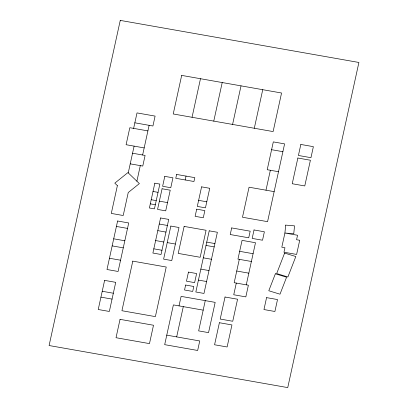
<?xml version="1.0" encoding="UTF-8"?>
<svg xmlns="http://www.w3.org/2000/svg" width="408" height="408" viewBox="0 0 408 408"><rect width="100%" height="100%" fill="white"/><g stroke="black" fill="none" stroke-linecap="round" stroke-linejoin="round"><path stroke-width="0.61" d="M133.625 128.382L137.011 112.909L155.096 116.096L152.929 125.996L134.844 122.808M128.245 172.89L134.105 146.13M136.889 181.203L140.301 165.623M142.627 154.999L149.119 125.327M192.051 117.285L200.491 78.713M185.176 179.959L186.023 176.098M213.766 121.115L222.212 82.543M179.025 305.888L181.106 296.371L215.169 302.374L208.549 332.632L198.645 330.883L205.265 300.63M176.674 336.891L183.294 306.637M232.585 124.43L241.026 85.858M254.301 128.26L262.742 89.689M239.297 259.35L234.182 282.708L248.385 285.212L245.83 296.886L233.743 294.76L236.298 283.081M265.99 190.194L270.351 170.269M246.274 284.84L255.49 242.734L242.056 240.363L237.951 259.116L251.384 261.482M271.6 149.695L282.887 151.689M147.9 130.897L129.815 127.709L126.097 144.718L144.182 147.905M278.506 171.707L267.215 169.718L273.309 141.892L284.595 143.881L267.572 221.661L242.485 217.24L249.059 187.211L274.145 191.632M132.549 153.219L145.095 155.433L142.769 166.056L130.223 163.848M153.02 191.459L158.039 192.341M198.63 200.354L206.779 201.792M151.215 199.721L156.228 200.609M159.365 201.159L167.52 202.597M150.307 203.852L155.326 204.739M159.248 224.028L167.402 225.466M157.799 230.637L165.954 232.076M206.749 242.128L214.899 243.566M116.413 226.45L127.52 228.409M206.025 245.432L214.174 246.871M239.654 251.328L253.088 253.7M155.626 240.557L163.781 241.995M167.234 242.602L175.384 244.04M113.704 238.813L124.817 240.771M153.821 248.824L161.976 250.262M203.311 257.831L211.461 259.269M112.154 245.891L123.267 247.85M236.737 271.029L248.829 273.161M200.838 269.127L208.993 270.565M109.451 258.249L120.564 260.212M198.436 280.092L206.591 281.53M102.224 291.271L113.337 293.23M203.184 310.141L173.39 304.893L164.684 344.658L197.661 350.472L199.742 340.96L166.765 335.147M100.939 297.141L112.052 299.1M285.697 225.114L284.911 233.029L281.811 247.197L284.947 247.753L283.973 252.21L296.611 254.439L299.712 240.271L296.57 239.715L297.549 235.258L284.911 233.029L293.755 233.769L294.54 225.859L285.697 225.114M120.258 20.4L49.098 345.535L287.742 387.6L358.902 62.465L120.258 20.4M117.382 185.62L111.297 213.42L123.211 215.521L128.245 192.525L139.368 183.585L127.928 172.589L114.806 183.141L117.382 185.62M104.606 280.383L98.231 309.504L109.344 311.462L115.719 282.341L104.606 280.383M117.601 221.003L106.988 269.51L118.101 271.468L128.714 222.962L117.601 221.003M120.044 319.347L116.025 337.712L149.476 343.613L153.495 325.242L120.044 319.347M132.784 261.135L121.931 310.728L155.382 316.623L166.234 267.036L132.784 261.135M154.831 183.192L149.404 207.988L154.423 208.871L159.849 184.074L154.831 183.192M181.677 75.398L173.237 113.97L273.12 131.575L281.561 93.004L181.677 75.398M162.078 188.761L157.559 209.421L165.709 210.859L170.233 190.199L162.078 188.761M164.791 176.363L162.624 186.283L170.779 187.721L172.946 177.801L164.791 176.363M160.574 217.969L152.893 253.047L161.048 254.485L168.728 219.402L160.574 217.969M176.613 174.44L175.772 178.301L193.958 181.504L194.805 177.648L176.613 174.44M170.85 226.073L163.613 259.131L171.768 260.569L179.005 227.511L170.85 226.073M184.13 226.409L178.22 253.409L200.175 257.28L206.081 230.28L184.13 226.409M196.697 209.171L195.131 216.332L203.286 217.77L204.852 210.61L196.697 209.171M201.583 186.854L197.299 206.417L205.454 207.851L209.738 188.292L201.583 186.854M185.63 285.044L184.544 290.001L192.698 291.44L193.78 286.482L185.63 285.044M188.46 272.095L186.471 281.189L194.626 282.627L196.615 273.533L188.46 272.095M209.217 230.831L195.835 291.995L203.985 293.434L217.372 232.269L209.217 230.831M231.678 227.924L230.229 234.539L248.732 237.798L250.181 231.188L231.678 227.924M219.397 322.723L214.572 344.765L227.118 346.978L231.943 324.936L219.397 322.723M225.027 297.014L220.203 319.051L232.744 321.264L237.568 299.222L225.027 297.014M254.031 229.959L252.185 238.405L262.533 240.23L264.379 231.785L254.031 229.959M266.572 297.626L263.961 309.555L274.905 311.483L277.517 299.554L266.572 297.626M297.86 158.024L292.235 183.738L304.776 185.951L310.406 160.237L297.86 158.024M300.834 144.452L298.421 155.474L310.962 157.682L313.375 146.661L300.834 144.452M275.375 273.773L268.79 290.756L280 294.194L286.584 277.205L275.375 273.773M284.611 253.088L276.68 273.559L287.89 276.991L295.82 256.525L284.611 253.088"/></g></svg>
